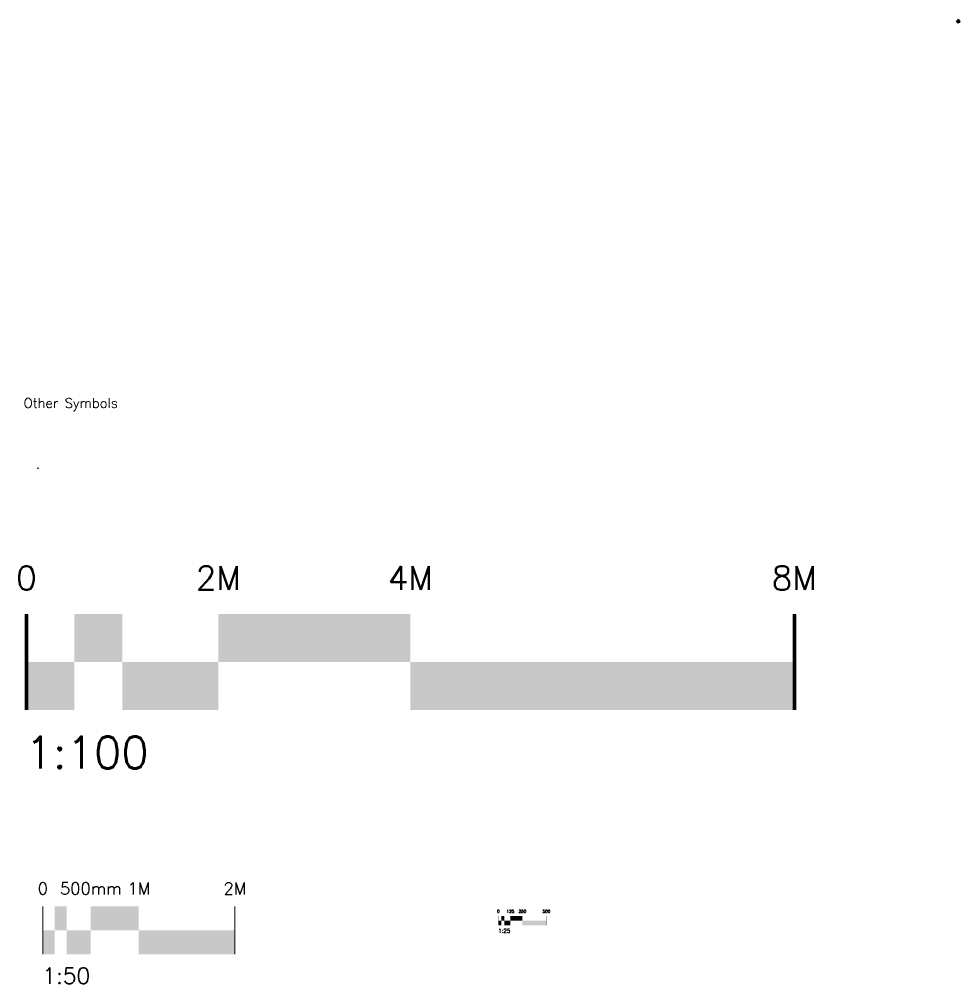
# Model space of a CAD drawing. Header units: millimetres. Extents: x -117 to 56377, y 7761 to 39996.
# Drawn here: x 169 to 9966, y 12354 to 22404 of the extents above; entities that cross this region are included whole.
import ezdxf
from ezdxf.enums import TextEntityAlignment as Align

# ---------------------------------------------------------------- set-up
doc = ezdxf.new("R2010")
doc.units = ezdxf.units.MM
doc.header["$LTSCALE"] = 0.5
for name, color, linetype, lineweight in [('A000T', 231, 'Continuous', 25), ('A010G', 213, 'Continuous', 50), ('Aec-Annotations', 131, 'Continuous', 25)]:
    doc.layers.add(name, color=color, linetype=linetype, lineweight=lineweight)
doc.styles.add('RomanS', font='romans.shx')

# ---------------------------------------------------------------- blocks, each defined once
blk = doc.blocks.new('Anno_North_I_Metric')
at = {"color": 0, "linetype": 'ByBlock', "lineweight": -2}
for p, q in [((-4, -1), (-4, 1)), ((4.2, 0), (-4, 1)), ((4.2, 0), (-4, -1)), ((4.8, 0.4), (4.8, 0.8)), ((4.8, 0.8), (6.9, 0.8)), ((6.1, 0.4), (4.8, 0.4)), ((4.8, -0.4), (6.1, 0.4)), ((6.9, 0.4), (5.7, -0.4)), ((6.9, 0.8), (6.9, 0.4)), ((4.8, -0.9), (4.8, -0.4)), ((6.9, -0.9), (4.8, -0.9)), ((5.7, -0.4), (6.9, -0.4)), ((6.9, -0.4), (6.9, -0.9))]:
    blk.add_line(p, q, dxfattribs=at)
blk.add_circle((0, 0), 4.17, dxfattribs=at)
blk.add_solid([(4.2, 0), (-4, 1), (-4, -1)], dxfattribs=at)
blk = doc.blocks.new('Anno_Datum')
at = {"linetype": 'ByBlock', "lineweight": -2}
h = blk.add_hatch(dxfattribs=at)
h.set_pattern_fill('_USER', color=0, scale=0.008, angle=-90, style=0, pattern_type=0)
h.set_pattern_definition([(270, (0, 0), (0.008, -1e-18), [])])
h.paths.add_polyline_path([(0, 0), (0, 0.5, 0.4142136), (-0.5, 0)])
h.paths.add_polyline_path([(0.5, 0), (0, 0), (0, -0.5, 0.4142136)])
at = {"color": 0, "linetype": 'ByBlock', "lineweight": -2}
for p, q in [((-0.75, 0), (0.75, 0)), ((0, 0.75), (0, -0.75)), ((0, 0), (0.5, 0)), ((0, 0), (0.5, 0))]:
    blk.add_line(p, q, dxfattribs=at)
blk.add_circle((0, 0), 0.5, dxfattribs=at)
blk = doc.blocks.new('M_Anno_Bar_Scale_Long')
at = {"color": 0, "linetype": 'ByBlock', "lineweight": -2, "const_width": 0.4}
for points in [[(0, -5), (0, 5)], [(80, 5), (80, -5)]]:
    blk.add_lwpolyline(points, dxfattribs=at)
at = {"color": 0, "linetype": 'ByBlock', "lineweight": -2}
for points in [[(5, 5), (10, 5), (5, 0), (10, 0)], [(20, 5), (40, 5), (20, 0), (40, 0)], [(0, 0), (5, 0), (0, -5), (5, -5)], [(10, 0), (20, 0), (10, -5), (20, -5)], [(40, 0), (80, 0), (40, -5), (80, -5)]]:
    blk.add_solid(points, dxfattribs=at)
at = {"color": 0, "linetype": 'ByBlock', "lineweight": -2, "style": 'RomanS'}
for tag, p in [('0', (0, 7.5)), ('1', (20, 7.5)), ('2', (40, 7.5)), ('3', (80, 7.5))]:
    blk.add_attdef(tag, text='', height=2.5, dxfattribs=at).set_placement(p, align=Align.CENTER)
blk.add_attdef('SC', (-0.11, -11.1), '', height=3.33, dxfattribs=at)
blk = doc.blocks.new('M_Anno_Bar_Scale_Medium')
at = {"color": 0, "linetype": 'ByBlock', "lineweight": -2, "const_width": 0.2}
for points in [[(0, -5), (0, 5)], [(40, 5), (40, -5)]]:
    blk.add_lwpolyline(points, dxfattribs=at)
at = {"color": 0, "linetype": 'ByBlock', "lineweight": -2}
for points in [[(2.5, 5), (5, 5), (2.5, 0), (5, 0)], [(10, 5), (20, 5), (10, 0), (20, 0)], [(0, 0), (2.5, 0), (0, -5), (2.5, -5)], [(5, 0), (10, 0), (5, -5), (10, -5)], [(20, 0), (40, 0), (20, -5), (40, -5)]]:
    blk.add_solid(points, dxfattribs=at)
at = {"color": 0, "linetype": 'ByBlock', "lineweight": -2, "style": 'RomanS'}
for tag, p in [('0', (0, 7.5)), ('1', (10, 7.5)), ('2', (20, 7.5)), ('3', (40, 7.5))]:
    blk.add_attdef(tag, text='', height=2.5, dxfattribs=at).set_placement(p, align=Align.CENTER)
blk.add_attdef('SC', (-0.11, -11.1), '', height=3.33, dxfattribs=at)
blk = doc.blocks.new('M_Anno_Bar_Scale_Short')
at = {"color": 0, "linetype": 'ByBlock', "lineweight": -2, "const_width": 0.1}
for points in [[(0, -2), (0, 2)], [(20, 2), (20, -2)]]:
    blk.add_lwpolyline(points, dxfattribs=at)
at = {"color": 0, "linetype": 'ByBlock', "lineweight": -2}
for points in [[(0, 0), (1.25, 0), (0, -2), (1.25, -2)], [(1.25, 2), (2.5, 2), (1.25, 0), (2.5, 0)], [(2.5, 0), (5, 0), (2.5, -2), (5, -2)], [(5, 2), (10, 2), (5, 0), (10, 0)], [(10, 0), (20, 0), (10, -2), (20, -2)]]:
    blk.add_solid(points, dxfattribs=at)
at = {"color": 0, "linetype": 'ByBlock', "lineweight": -2, "style": 'RomanS'}
for tag, p in [('0', (0, 3.25)), ('1', (5, 3.25)), ('2', (10, 3.25)), ('3', (20, 3.25))]:
    blk.add_attdef(tag, text='', height=1.25, dxfattribs=at).set_placement(p, align=Align.CENTER)
blk.add_attdef('SC', (-0.05, -5.05), '', height=1.67, dxfattribs=at)

msp = doc.modelspace()

# ---------------------------------------------------------------- block references
at = {"layer": 'A000T', "xscale": 3.5, "yscale": 3.5, "zscale": 3.5, "rotation": 90}
msp.add_blockref('Anno_North_I_Metric', (9951, 22380), dxfattribs=at)
at = {"layer": 'A010G'}
for name, p, xscale, yscale, zscale, values in [('M_Anno_Bar_Scale_Long', (244, 15707), 100, 100, 100, {'SC': '1:100', '1': '2M', '0': '0', '3': '8M', '2': '4M'}), ('M_Anno_Bar_Scale_Medium', (414, 12909), 50, 50, 50, {'SC': '1:50', '2': '1M', '1': '500mm', '0': '0', '3': '2M'}), ('M_Anno_Bar_Scale_Short', (5160, 13011), 25, 25, 25, {'SC': '1:25', '3': '500', '2': '250', '1': '125', '0': '0'})]:
    msp.add_blockref(name, p, dxfattribs=dict(at, xscale=xscale, yscale=yscale, zscale=zscale)).add_auto_attribs(values)
at = {"layer": 'Aec-Annotations', "xscale": 3.5, "yscale": 3.5, "zscale": 3.5, "rotation": 180}
msp.add_blockref('Anno_Datum', (363, 17725), dxfattribs=at)

# ---------------------------------------------------------------- texts
at = {"insert": (214, 18455), "char_height": 100, "width": 3338, "attachment_point": 1, "style": 'RomanS'}
msp.add_mtext('Other Symbols', dxfattribs=at)

doc.saveas('drawing.dxf')
